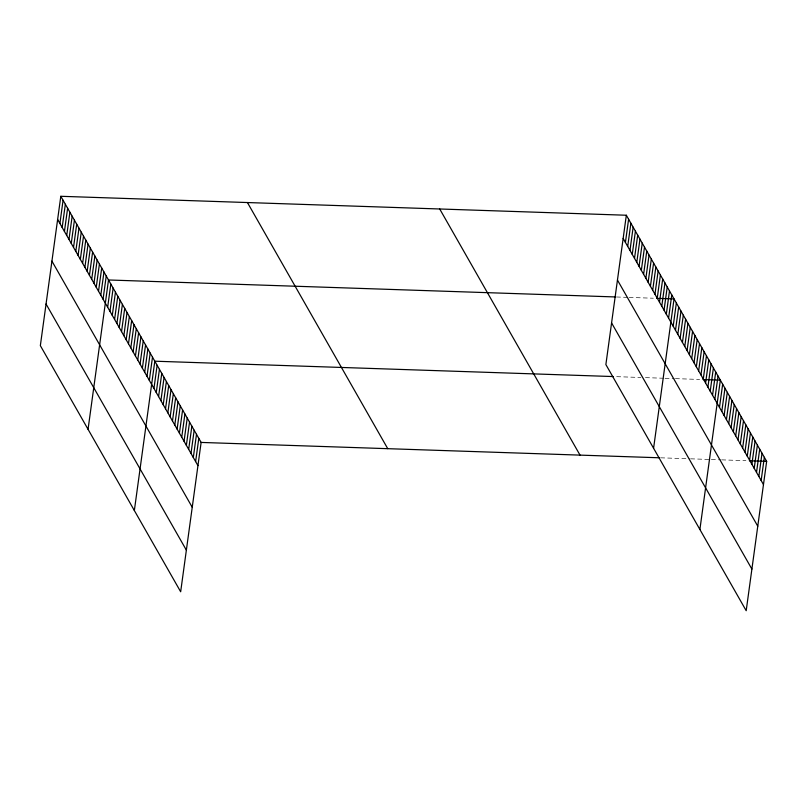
<?xml version="1.0" encoding="UTF-8"?>
<svg xmlns="http://www.w3.org/2000/svg" width="807" height="807" viewBox="0 0 807 807"><rect width="100%" height="100%" fill="white"/><g stroke="black" fill="none" stroke-linecap="round" stroke-linejoin="round"><path stroke-width="0.61" stroke-dasharray="4.04 3.03" d="M616.447 296.986L627.967 297.38M629.117 297.41L653.307 298.227M616.669 376.667L640.859 377.484M645.469 377.636L663.899 378.251M665.049 378.291L674.269 378.594M675.419 378.634L699.608 379.451M660.661 457.811L689.471 458.78M690.621 458.82L710.2 459.476M711.35 459.516L720.57 459.819M721.72 459.859L745.91 460.676"/><path stroke-width="1.21" d="M60.807 196.293L40.35 345.638L180.667 591.763L201.125 442.428L60.807 196.293L626.333 215.237L766.65 461.362L746.193 610.707L605.875 364.572L626.333 215.237M59.9 223.489L63.077 200.277M62.169 227.473L65.347 204.262M64.439 231.458L67.627 208.246M66.719 235.442L69.896 212.231M68.988 239.427L72.166 216.215M71.258 243.411L74.436 220.2M73.528 247.396L76.705 224.185M75.797 251.38L78.985 228.169M78.077 255.365L81.255 232.154M80.347 259.35L83.525 236.138M82.617 263.334L85.794 240.123M84.886 267.319L88.064 244.118M87.156 271.303L90.344 248.102M89.436 275.288L92.613 252.087M91.705 279.272L94.883 256.071M93.975 283.257L97.153 260.056M96.245 287.242L99.422 264.04M98.525 291.226L101.702 268.025M100.794 295.211L103.972 272.009M103.064 299.195L106.242 275.994M88.054 429.324L108.511 279.979L615.287 296.946M107.654 307.245L110.831 284.044M109.964 311.31L113.141 288.099M112.284 315.366L115.462 292.164M114.594 319.431L117.772 296.219M116.914 323.486L120.092 300.285M119.224 327.551L122.402 304.35M121.544 331.616L124.722 308.405M123.854 335.672L127.032 312.47M126.174 339.737L129.352 316.526M128.484 343.792L131.662 320.591M130.805 347.857L133.982 324.646M133.115 351.923L136.292 328.711M135.435 355.978L138.612 332.777M137.745 360.043L140.922 336.832M140.065 364.098L143.243 340.897M142.375 368.163L145.553 344.952M144.695 372.229L147.873 349.017M147.005 376.284L150.183 353.083M149.325 380.349L152.503 357.138M134.355 510.538L154.813 361.203L613.209 376.556M153.955 388.47L157.133 365.258M156.265 392.535L159.443 369.324M158.586 396.59L161.763 373.389M160.896 400.655L164.073 377.444M163.216 404.711L166.393 381.509M165.526 408.776L168.713 385.564M167.846 412.841L171.023 389.63M170.156 416.896L173.344 393.695M172.476 420.961L175.654 397.75M174.786 425.017L177.974 401.815M177.106 429.082L180.284 405.871M179.416 433.147L182.604 409.936M181.736 437.202L184.914 414.001M184.046 441.268L187.234 418.056M186.367 445.323L189.544 422.122M188.677 449.388L191.864 426.177M190.997 453.453L194.174 430.242M193.307 457.508L196.494 434.307M195.627 461.574L198.804 438.362M625.425 242.423L628.613 219.222M627.705 246.407L630.882 223.206M629.974 250.392L633.152 227.191M632.244 254.376L635.422 231.175M634.514 258.361L637.691 235.16M636.784 262.346L639.971 239.144M639.063 266.33L642.241 243.129M641.333 270.325L644.511 247.113M643.603 274.309L646.78 251.098M645.872 278.294L649.05 255.083M648.142 282.279L651.33 259.067M650.422 286.263L653.599 263.052M652.692 290.248L655.869 267.036M654.961 294.232L658.139 271.021M657.231 298.217L660.408 275.005M659.501 302.201L662.688 278.99M661.78 306.186L664.958 282.975M664.05 310.17L667.228 286.959M666.32 314.155L669.497 290.944M668.589 318.14L671.767 294.928M653.589 448.258L674.047 298.923L656.767 298.338M673.179 326.189L676.357 302.978M675.499 330.245L678.677 307.043M677.809 334.31L680.987 311.099M680.13 338.365L683.307 315.164M682.44 342.43L685.617 319.229M684.76 346.496L687.937 323.284M687.07 350.551L690.247 327.349M689.39 354.616L692.567 331.405M691.7 358.671L694.877 335.47M694.02 362.736L697.198 339.525M696.33 366.802L699.508 343.59M698.65 370.857L701.828 347.656M700.96 374.922L704.138 351.711M703.28 378.977L706.458 355.776M705.59 383.043L708.768 359.831M707.91 387.108L711.088 363.896M710.221 391.163L713.398 367.962M712.541 395.228L715.718 372.017M714.851 399.283L718.028 376.082M699.891 529.483L720.348 380.137L703.068 379.562M719.481 407.414L722.658 384.203M721.801 411.469L724.979 388.268M724.111 415.534L727.289 392.323M726.431 419.59L729.609 396.388M728.741 423.655L731.919 400.443M731.061 427.72L734.239 404.509M733.371 431.775L736.549 408.574M735.691 435.841L738.869 412.629M738.002 439.896L741.179 416.694M740.322 443.961L743.499 420.75M742.632 448.026L745.809 424.815M744.952 452.081L748.129 428.88M747.262 456.147L750.439 432.935M749.582 460.202L752.76 437.001M751.892 464.267L755.07 441.056M754.212 468.332L757.39 445.121M756.522 472.388L759.7 449.186M758.842 476.453L762.02 453.241M761.152 480.508L764.33 457.307M201.125 442.428L659.511 457.781M749.37 460.787L766.65 461.362M623.155 238.438L763.472 484.573M617.456 280.069L757.773 526.194M611.585 322.951L751.892 569.086M439.714 208.983L580.021 455.118M247.436 202.547L387.743 448.672M57.63 219.504L197.947 465.629M51.93 261.125L192.237 507.26M46.049 304.007L186.367 550.142"/></g></svg>
